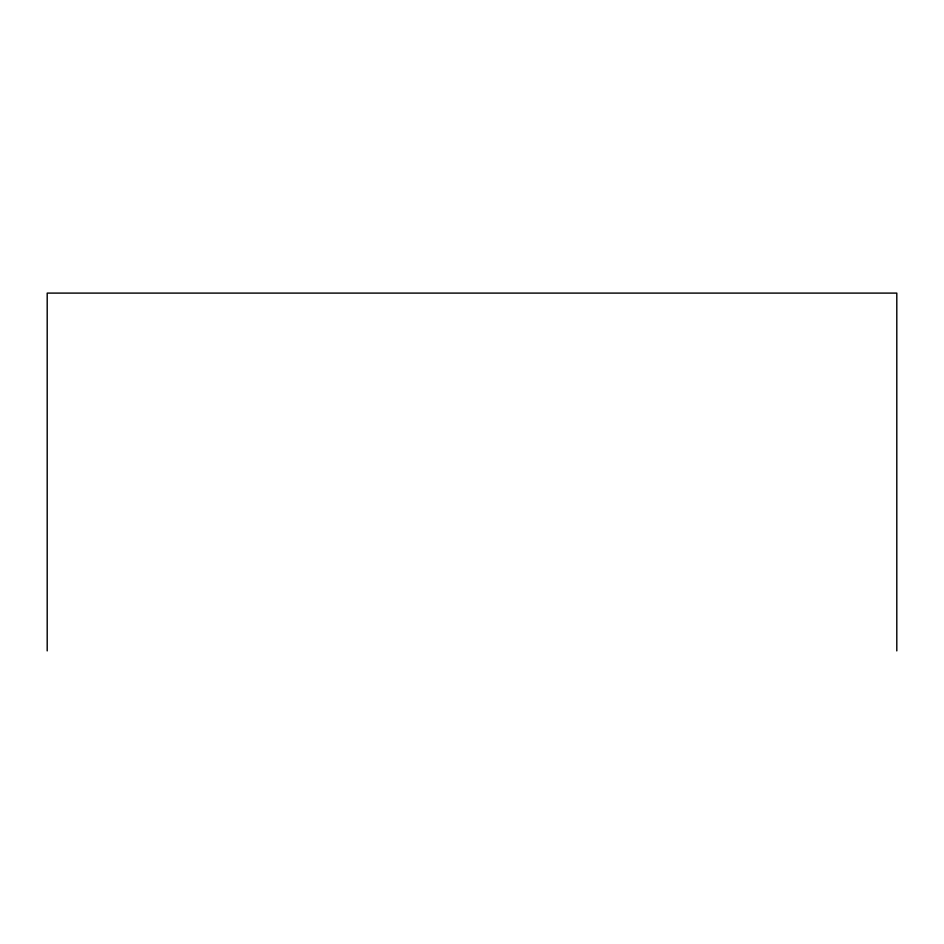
<?xml version="1.0" encoding="UTF-8"?>
<svg xmlns="http://www.w3.org/2000/svg" width="944" height="944" viewBox="0 0 944 944"><rect width="100%" height="100%" fill="white"/><g stroke="black" fill="none" stroke-linecap="round" stroke-linejoin="round"><path stroke-width="1.42" d="M896.8 650.9L896.8 293.1L47.2 293.1L47.2 650.9"/></g></svg>
